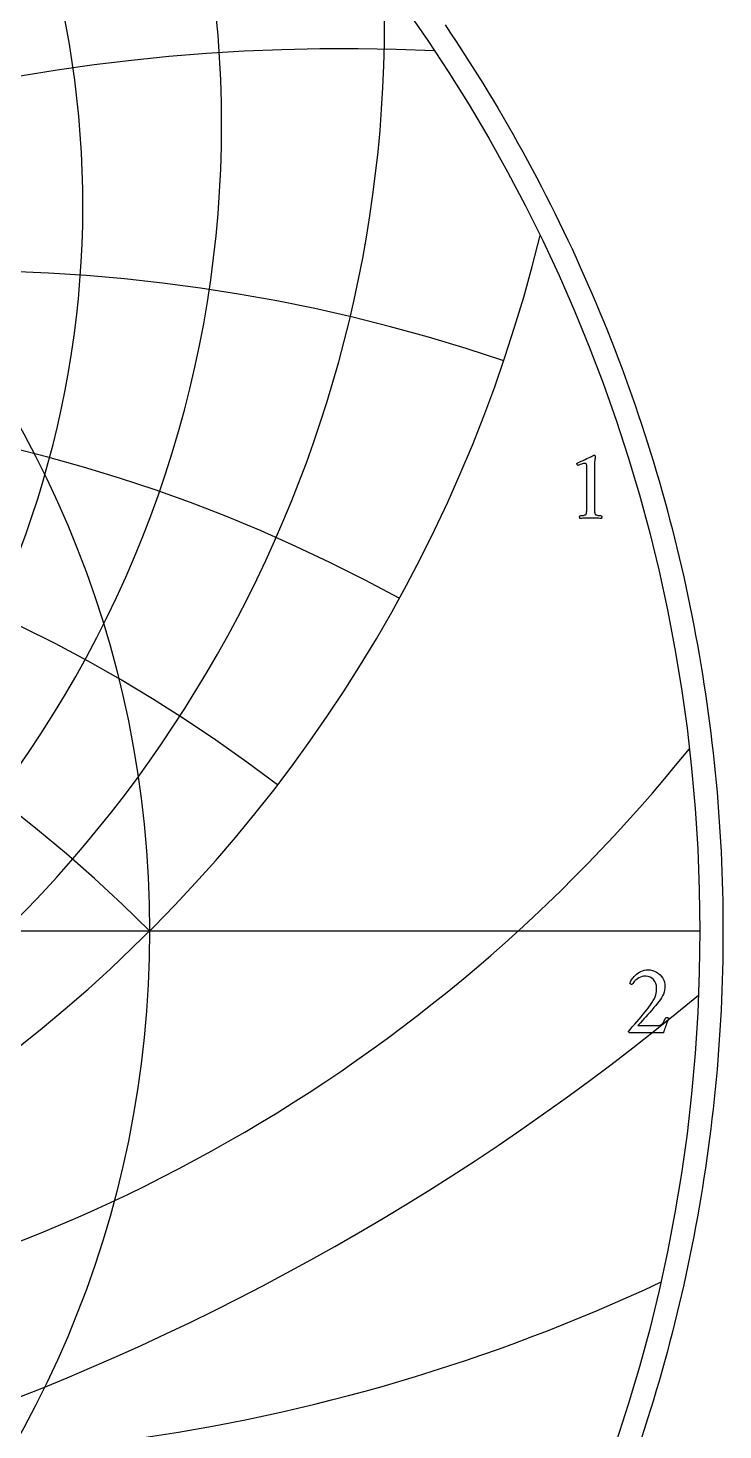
# Model space of a CAD drawing. Header units: millimetres. Extents: x -71 to 71, y -71 to 73.
# Drawn here: x 40.6 to 71.2, y -22 to 39.8 of the extents above; entities that cross this region are included whole.
import ezdxf

# ---------------------------------------------------------------- set-up
doc = ezdxf.new("R2010")
doc.units = ezdxf.units.MM
for name, color, linetype in [('CUT_OUTER', 1, 'Continuous'), ('ENGRAVE', 7, 'Continuous'), ('ENGRAVE_FINE', 8, 'Continuous'), ('TEXT', 5, 'Continuous')]:
    doc.layers.add(name, color=color, linetype=linetype)

msp = doc.modelspace()

# ---------------------------------------------------------------- linework, layer by layer
at = {"layer": 'CUT_OUTER'}
msp.add_lwpolyline([(58.9734, 39.9303), (59.2173, 39.5677), (59.4589, 39.2036), (59.6984, 38.838), (59.9355, 38.471), (60.1705, 38.1025), (60.4031, 37.7326), (60.6335, 37.3613), (60.8616, 36.9885), (61.0874, 36.6144), (61.3109, 36.2389), (61.5321, 35.862), (61.751, 35.4838), (61.9676, 35.1042), (62.1818, 34.7233), (62.3937, 34.3411), (62.6033, 33.9576), (62.8104, 33.5729), (63.0152, 33.1868), (63.2177, 32.7996), (63.4178, 32.4111), (63.6154, 32.0213), (63.8107, 31.6304), (64.0036, 31.2382), (64.1941, 30.8449), (64.3821, 30.4505), (64.5677, 30.0549), (64.7509, 29.6581), (64.9317, 29.2603), (65.11, 28.8613), (65.2859, 28.4612), (65.4593, 28.0601), (65.6302, 27.6579), (65.7987, 27.2547), (65.9647, 26.8505), (66.1282, 26.4452), (66.2892, 26.039), (66.4477, 25.6317), (66.6038, 25.2235), (66.7573, 24.8144), (66.9083, 24.4043), (67.0568, 23.9933), (67.2027, 23.5814), (67.3462, 23.1686), (67.487, 22.7549), (67.6254, 22.3404), (67.7612, 21.9251), (67.8945, 21.5089), (68.0252, 21.0919), (68.1533, 20.6741), (68.2789, 20.2555), (68.4019, 19.8362), (68.5223, 19.4161), (68.6401, 18.9953), (68.7554, 18.5738), (68.8681, 18.1515), (68.9781, 17.7286), (69.0856, 17.305), (69.1905, 16.8808), (69.2928, 16.456), (69.3925, 16.0305), (69.4895, 15.6044), (69.5839, 15.1777), (69.6758, 14.7505), (69.765, 14.3227), (69.8515, 13.8943), (69.9355, 13.4655), (70.0168, 13.0361), (70.0954, 12.6062), (70.1715, 12.1759), (70.2449, 11.7451), (70.3156, 11.3139), (70.3837, 10.8822), (70.4492, 10.4501), (70.5119, 10.0177), (70.5721, 9.5848), (70.6296, 9.1516), (70.6844, 8.7181), (70.7366, 8.2842), (70.7861, 7.85), (70.8329, 7.4155), (70.8771, 6.9808), (70.9186, 6.5458), (70.9574, 6.1105), (70.9935, 5.675), (71.027, 5.2393), (71.0578, 4.8034), (71.086, 4.3673), (71.1114, 3.931), (71.1342, 3.4946), (71.1543, 3.0581), (71.1717, 2.6214), (71.1865, 2.1847), (71.1985, 1.7478), (71.2079, 1.3109), (71.2146, 0.874), (71.2187, 0.437), (71.22, 0), (71.2187, -0.437), (71.2146, -0.874), (71.2079, -1.3109), (71.1985, -1.7478), (71.1865, -2.1847), (71.1717, -2.6214), (71.1543, -3.0581), (71.1342, -3.4946), (71.1114, -3.931), (71.086, -4.3673), (71.0578, -4.8034), (71.027, -5.2393), (70.9935, -5.675), (70.9574, -6.1105), (70.9186, -6.5458), (70.8771, -6.9808), (70.8329, -7.4155), (70.7861, -7.85), (70.7366, -8.2842), (70.6844, -8.7181), (70.6296, -9.1516), (70.5721, -9.5848), (70.5119, -10.0177), (70.4492, -10.4501), (70.3837, -10.8822), (70.3156, -11.3139), (70.2449, -11.7451), (70.1715, -12.1759), (70.0954, -12.6062), (70.0168, -13.0361), (69.9355, -13.4655), (69.8515, -13.8943), (69.765, -14.3227), (69.6758, -14.7505), (69.5839, -15.1777), (69.4895, -15.6044), (69.3925, -16.0305), (69.2928, -16.456), (69.1905, -16.8808), (69.0856, -17.305), (68.9781, -17.7286), (68.8681, -18.1515), (68.7554, -18.5738), (68.6401, -18.9953), (68.5223, -19.4161), (68.4019, -19.8362), (68.2789, -20.2555), (68.1533, -20.6741), (68.0252, -21.0919), (67.8945, -21.5089), (67.7612, -21.9251), (67.6254, -22.3404)], dxfattribs=at)
at = {"layer": 'ENGRAVE'}
msp.add_lwpolyline([(-70.2, 0), (70.2, 0)], dxfattribs=at)
for radius in [70.2, 45.9522]:
    msp.add_circle((0, 0), radius, dxfattribs=at)
for centre, radius, start, end in [((0, 31.9775), 43.0096, 131.640882, 48.359118), ((0, 35.5109), 49.1225, 158.934283, 21.065717), ((0, 40.0341), 56.3066, 178.031366, 1.968634), ((0, 45.9522), 64.9862, 193.623472, 346.376528), ((0, -45.9522), 64.9862, 45, 135), ((0, -45.9522), 64.9862, 45, 135), ((14.1227, 52.7065), 71.3375, 278.086936, 321.226122), ((33.8126, 58.5652), 81.7605, 260.569449, 295.080797)]:
    msp.add_arc(centre, radius, start, end, dxfattribs=at)
at = {"layer": 'ENGRAVE_FINE'}
for centre, radius, start, end in [((77.4475, -45.9522), 101.1006, 106.715155, 162.853147), ((77.4475, -45.9522), 101.1006, 106.715155, 162.853147), ((54.5299, -45.9522), 84.8334, 87.31015, 158.135776), ((54.5299, -45.9522), 84.8334, 87.31015, 158.135776), ((37.5198, -45.9522), 75.0396, 71.31426, 153.101049), ((37.5198, -45.9522), 75.0396, 71.31426, 153.101049), ((23.653, -45.9522), 69.1569, 61.213576, 147.651934), ((23.653, -45.9522), 69.1569, 61.213576, 147.651934), ((11.4588, -45.9522), 65.9887, 52.545625, 141.668528), ((11.4588, -45.9522), 65.9887, 52.545625, 141.668528), ((0, 81.6225), 109.7821, 230.287975, 309.712025)]:
    msp.add_arc(centre, radius, start, end, dxfattribs=at)
at = {"layer": 'TEXT'}
for points in [[(65.2193, 18.6897), (65.2193, 20.4389), (65.218, 20.4818), (65.2143, 20.5175), (65.2081, 20.546), (65.1993, 20.5673), (65.1876, 20.5828), (65.1722, 20.5939), (65.1533, 20.6005), (65.1307, 20.6027), (65.103, 20.6007), (65.0687, 20.5944), (65.0277, 20.5841), (64.9801, 20.5695), (64.9323, 20.5536), (64.8905, 20.5391), (64.8548, 20.5259), (64.8251, 20.5142), (64.8077, 20.5305), (64.7952, 20.5485), (64.7878, 20.5681), (64.7853, 20.5895), (64.7853, 20.5897), (64.7853, 20.5906), (64.7853, 20.5919), (64.7853, 20.5939), (64.7858, 20.6019), (64.7875, 20.6083), (64.7903, 20.613), (64.7941, 20.616), (64.8823, 20.656), (64.9696, 20.6963), (65.0561, 20.7368), (65.1418, 20.7777), (65.2234, 20.8168), (65.2979, 20.8524), (65.3651, 20.8844), (65.4252, 20.9127), (65.4749, 20.936), (65.511, 20.9526), (65.5335, 20.9625), (65.5425, 20.9659), (65.5514, 20.9659), (65.5616, 20.9642), (65.5702, 20.9592), (65.5771, 20.9509), (65.5824, 20.9393), (65.5865, 20.9266), (65.5901, 20.9149), (65.5932, 20.9044), (65.5957, 20.895), (65.5946, 20.8882), (65.5913, 20.8679), (65.5857, 20.834), (65.578, 20.7865), (65.5702, 20.7266), (65.5647, 20.6553), (65.5614, 20.5727), (65.5603, 20.4787), (65.5603, 18.6897), (65.5604, 18.6418), (65.5608, 18.5956), (65.5615, 18.551), (65.5625, 18.5081), (65.5645, 18.468), (65.5686, 18.4317), (65.5745, 18.3993), (65.5824, 18.3708), (65.5899, 18.36), (65.6034, 18.3498), (65.6231, 18.3401), (65.6488, 18.331), (65.678, 18.3228), (65.7081, 18.316), (65.7389, 18.3106), (65.7706, 18.3066), (65.8004, 18.3037), (65.8254, 18.3016), (65.8457, 18.3004), (65.8614, 18.3), (65.8673, 18.2895), (65.8719, 18.2756), (65.8751, 18.2585), (65.8769, 18.238), (65.8767, 18.2175), (65.8741, 18.2003), (65.869, 18.1865), (65.8614, 18.176), (65.7963, 18.1803), (65.7341, 18.1843), (65.6746, 18.188), (65.6178, 18.1915), (65.5614, 18.1944), (65.5027, 18.1965), (65.4418, 18.1977), (65.3787, 18.1981), (65.3181, 18.1977), (65.2602, 18.1965), (65.2052, 18.1944), (65.1528, 18.1915), (65.1, 18.188), (65.0432, 18.1843), (64.9826, 18.1803), (64.9181, 18.176), (64.9105, 18.1865), (64.9054, 18.2003), (64.9028, 18.2175), (64.9026, 18.238), (64.9044, 18.2585), (64.9076, 18.2756), (64.9122, 18.2895), (64.9181, 18.3), (64.9338, 18.3004), (64.9541, 18.3016), (64.9792, 18.3037), (65.0089, 18.3066), (65.0406, 18.3106), (65.0715, 18.316), (65.1015, 18.3228), (65.1307, 18.331), (65.1562, 18.3401), (65.175, 18.3498), (65.1872, 18.36), (65.1927, 18.3708), (65.2007, 18.3993), (65.2071, 18.4317), (65.2118, 18.468), (65.2148, 18.5081), (65.2168, 18.551), (65.2182, 18.5956), (65.219, 18.6418), (65.2193, 18.6897)], [(68.8318, -3.8417), (68.8093, -3.8966), (68.7864, -3.9552), (68.7628, -4.0173), (68.7388, -4.083), (68.715, -4.1493), (68.6923, -4.2131), (68.6707, -4.2744), (68.6502, -4.3333), (68.6319, -4.3861), (68.617, -4.4296), (68.6054, -4.4636), (68.5971, -4.4882), (67.1003, -4.4882), (67.0935, -4.4831), (67.0864, -4.4766), (67.0791, -4.4687), (67.0715, -4.4595), (67.0647, -4.4499), (67.0599, -4.4412), (67.057, -4.4333), (67.056, -4.4262), (67.1473, -4.3233), (67.2398, -4.2181), (67.3333, -4.1107), (67.428, -4.0011), (67.5221, -3.8907), (67.614, -3.7808), (67.7036, -3.6715), (67.7911, -3.5627), (67.8744, -3.4564), (67.9516, -3.3546), (68.0228, -3.2572), (68.0878, -3.1642), (68.1483, -3.0698), (68.1968, -2.9815), (68.2335, -2.8993), (68.2583, -2.8232), (68.2748, -2.7493), (68.2865, -2.6737), (68.2936, -2.5965), (68.2959, -2.5176), (68.2875, -2.4113), (68.2622, -2.3139), (68.22, -2.2253), (68.1609, -2.1456), (68.0888, -2.0798), (68.0075, -2.0327), (67.9172, -2.0045), (67.8177, -1.9951), (67.7341, -1.9998), (67.656, -2.0139), (67.5835, -2.0374), (67.5165, -2.0703), (67.4554, -2.1088), (67.4003, -2.1489), (67.3513, -2.1907), (67.3084, -2.2342), (67.2719, -2.2757), (67.242, -2.3117), (67.2187, -2.3421), (67.2021, -2.367), (67.1887, -2.3652), (67.175, -2.3599), (67.161, -2.3509), (67.1468, -2.3383), (67.1342, -2.3248), (67.1252, -2.3134), (67.1198, -2.3038), (67.118, -2.2962), (67.1275, -2.2728), (67.1429, -2.2425), (67.1641, -2.2053), (67.191, -2.1611), (67.2238, -2.113), (67.2625, -2.0637), (67.3069, -2.0133), (67.3571, -1.9618), (67.4123, -1.9118), (67.4717, -1.8655), (67.5352, -1.8232), (67.6029, -1.7847), (67.6747, -1.7527), (67.7507, -1.7299), (67.8308, -1.7162), (67.9151, -1.7116), (68.0168, -1.7181), (68.1138, -1.7377), (68.2061, -1.7702), (68.2937, -1.8157), (68.3745, -1.8715), (68.4465, -1.9347), (68.5096, -2.0054), (68.5638, -2.0836), (68.6074, -2.1669), (68.6386, -2.253), (68.6573, -2.3419), (68.6635, -2.4335), (68.6593, -2.5251), (68.6469, -2.6139), (68.6261, -2.7), (68.5971, -2.7833), (68.5608, -2.8639), (68.5185, -2.9416), (68.47, -3.0166), (68.4155, -3.0889), (68.3381, -3.1834), (68.2566, -3.281), (68.171, -3.3816), (68.0812, -3.4852), (67.9905, -3.5887), (67.9024, -3.6889), (67.8167, -3.7858), (67.7335, -3.8793), (67.6558, -3.9667), (67.5863, -4.0449), (67.5251, -4.1139), (67.4723, -4.1738), (68.3314, -4.1738), (68.3927, -4.1687), (68.4482, -4.1533), (68.4978, -4.1277), (68.5417, -4.0919), (68.582, -4.0455), (68.6209, -3.9884), (68.6584, -3.9204), (68.6945, -3.8417), (68.7009, -3.8301), (68.7111, -3.8218), (68.7252, -3.8168), (68.7432, -3.8151), (68.7509, -3.8157), (68.7609, -3.8173), (68.7731, -3.8201), (68.7875, -3.824), (68.8019, -3.8284), (68.8141, -3.8328), (68.824, -3.8373), (68.8318, -3.8417)]]:
    msp.add_lwpolyline(points, close=True, dxfattribs=at)

doc.saveas('drawing.dxf')
